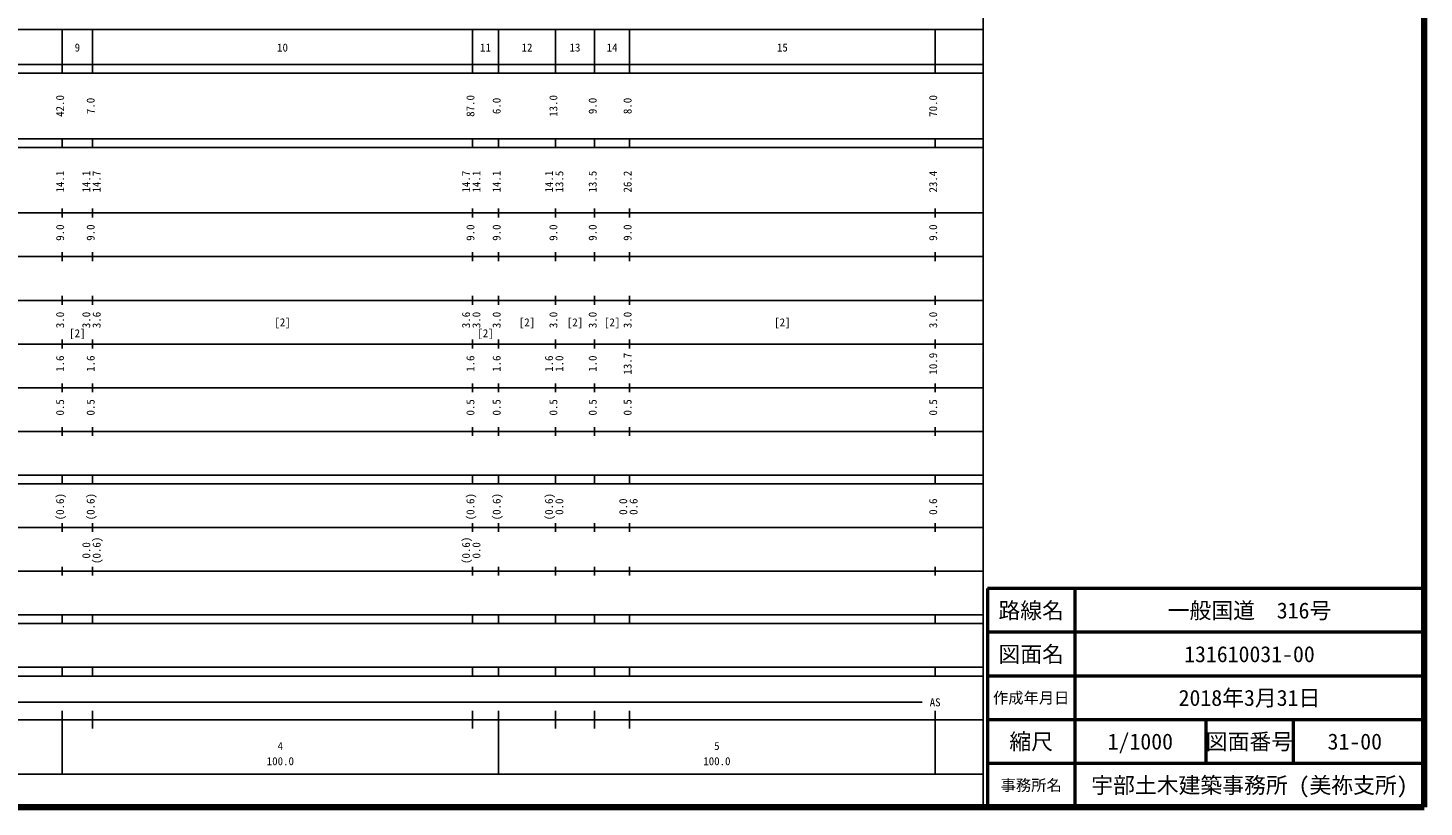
# Model space of a CAD drawing. Units: millimetres on the paper. Extents: x 40 to 680, y 20 to 380.
# Drawn here: x 360.2 to 680, y 20 to 198.4 of the extents above; entities that cross this region are included whole.
import ezdxf
from ezdxf.enums import TextEntityAlignment as Align

# ---------------------------------------------------------------- set-up
doc = ezdxf.new("R2010")
doc.units = ezdxf.units.MM
for name, color, linetype, lineweight in [('S-TTL', 2, 'Continuous', 140), ('S-TTL-BAND', 7, 'Continuous', 25), ('S-TTL-FRAM', 2, 'Continuous', 50), ('S-TTL-LINE', 7, 'Continuous', 50)]:
    doc.layers.add(name, color=color, linetype=linetype, lineweight=lineweight)
doc.layers.add('S-TTL-TXT', color=7, linetype='Continuous')
doc.styles.add('ＭＳ ゴシック', font='')
doc.styles.get('ＭＳ ゴシック').set_extended_font_data('MS Gothic')

msp = doc.modelspace()

# ---------------------------------------------------------------- linework, layer by layer
at = {"layer": 'S-TTL'}
for p, q in [((680, 20), (680, 380)), ((40, 20), (680, 20))]:
    msp.add_line(p, q, dxfattribs=at)
at = {"layer": 'S-TTL-BAND'}
for p, q in [((579, 20), (579, 370)), ((68, 198), (579, 198)), ((368, 188), (368, 198)), ((375, 188), (375, 198)), ((462, 188), (462, 198)), ((468, 188), (468, 198)), ((481, 188), (481, 198)), ((490, 188), (490, 198)), ((498, 188), (498, 198)), ((568, 188), (568, 198)), ((40, 190), (579, 190)), ((40, 188), (579, 188)), ((40, 173), (579, 173)), ((368, 171), (368, 173)), ((375, 171), (375, 173)), ((462, 171), (462, 173)), ((468, 171), (468, 173)), ((481, 171), (481, 173)), ((490, 171), (490, 173)), ((498, 171), (498, 173)), ((568, 171), (568, 173)), ((40, 171), (579, 171)), ((368, 155), (368, 157)), ((375, 155), (375, 157)), ((462, 155), (462, 157)), ((468, 155), (468, 157)), ((481, 155), (481, 157)), ((490, 155), (490, 157)), ((498, 155), (498, 157)), ((568, 155), (568, 157)), ((40, 156), (579, 156)), ((46, 146), (579, 146)), ((368, 145), (368, 147)), ((375, 145), (375, 147)), ((462, 145), (462, 147)), ((468, 145), (468, 147)), ((481, 145), (481, 147)), ((490, 145), (490, 147)), ((498, 145), (498, 147)), ((568, 145), (568, 147)), ((52, 136), (579, 136)), ((368, 135), (368, 137)), ((375, 135), (375, 137)), ((462, 135), (462, 137)), ((468, 135), (468, 137)), ((481, 135), (481, 137)), ((490, 135), (490, 137)), ((498, 135), (498, 137)), ((568, 135), (568, 137)), ((46, 126), (579, 126)), ((368, 125), (368, 127)), ((375, 125), (375, 127)), ((462, 125), (462, 127)), ((468, 125), (468, 127)), ((481, 125), (481, 127)), ((490, 125), (490, 127)), ((498, 125), (498, 127)), ((568, 125), (568, 127)), ((52, 116), (579, 116)), ((368, 115), (368, 117)), ((375, 115), (375, 117)), ((462, 115), (462, 117)), ((468, 115), (468, 117)), ((481, 115), (481, 117)), ((490, 115), (490, 117)), ((498, 115), (498, 117)), ((568, 115), (568, 117)), ((46, 106), (579, 106)), ((368, 105), (368, 107)), ((375, 105), (375, 107)), ((462, 105), (462, 107)), ((468, 105), (468, 107)), ((481, 105), (481, 107)), ((490, 105), (490, 107)), ((498, 105), (498, 107)), ((568, 105), (568, 107)), ((40, 96), (579, 96)), ((368, 94), (368, 96)), ((375, 94), (375, 96)), ((462, 94), (462, 96)), ((468, 94), (468, 96)), ((481, 94), (481, 96)), ((490, 94), (490, 96)), ((498, 94), (498, 96)), ((568, 94), (568, 96)), ((40, 94), (579, 94)), ((49, 84), (579, 84)), ((368, 83), (368, 85)), ((375, 83), (375, 85)), ((462, 83), (462, 85)), ((468, 83), (468, 85)), ((481, 83), (481, 85)), ((490, 83), (490, 85)), ((498, 83), (498, 85)), ((568, 83), (568, 85)), ((40, 74), (579, 74)), ((368, 73), (368, 75)), ((375, 73), (375, 75)), ((462, 73), (462, 75)), ((468, 73), (468, 75)), ((481, 73), (481, 75)), ((490, 73), (490, 75)), ((498, 73), (498, 75)), ((568, 73), (568, 75)), ((40, 64), (579, 64)), ((368, 62), (368, 64)), ((375, 62), (375, 64)), ((462, 62), (462, 64)), ((468, 62), (468, 64)), ((481, 62), (481, 64)), ((490, 62), (490, 64)), ((498, 62), (498, 64)), ((568, 62), (568, 64)), ((40, 62), (579, 62)), ((40, 52), (579, 52)), ((368, 50), (368, 52)), ((375, 50), (375, 52)), ((462, 50), (462, 52)), ((468, 50), (468, 52)), ((481, 50), (481, 52)), ((490, 50), (490, 52)), ((498, 50), (498, 52)), ((568, 50), (568, 52)), ((40, 50), (579, 50)), ((71, 44), (565, 44)), ((368, 27.5), (368, 42)), ((375, 38), (375, 42)), ((462, 38), (462, 42)), ((468, 27.5), (468, 42)), ((481, 38), (481, 42)), ((490, 38), (490, 42)), ((498, 38), (498, 42)), ((568, 27.5), (568, 42)), ((40, 40), (579, 40)), ((68, 27.5), (579, 27.5))]:
    msp.add_line(p, q, dxfattribs=at)
at = {"layer": 'S-TTL-FRAM'}
for p, q in [((680, 70), (580, 70)), ((580, 70), (580, 20))]:
    msp.add_line(p, q, dxfattribs=at)
at = {"layer": 'S-TTL-LINE'}
for p, q in [((600, 70), (600, 20)), ((680, 60), (580, 60)), ((680, 50), (580, 50)), ((680, 40), (580, 40)), ((630, 40), (630, 30)), ((650, 40), (650, 30)), ((680, 30), (580, 30))]:
    msp.add_line(p, q, dxfattribs=at)

# ---------------------------------------------------------------- texts
at = {"layer": 'S-TTL-BAND', "style": 'ＭＳ ゴシック'}
for s, p in [('9', (371.5, 192.405)), ('10', (418.5, 192.405)), ('11', (465, 192.405)), ('12', (474.5, 192.405)), ('13', (485.5, 192.405)), ('14', (494, 192.405)), ('15', (533, 192.405)), ('[2]', (418.5, 129.5)), ('[2]', (474.5, 129.5)), ('[2]', (485.5, 129.5)), ('[2]', (494, 129.5)), ('[2]', (533, 129.5)), ('[2]', (371.5, 127)), ('[2]', (465, 127)), ('AS', (568, 42.5)), ('4', (418, 32.523)), ('5', (518, 32.523)), ('100.0', (418, 29.033)), ('100.0', (518, 29.033))]:
    msp.add_text(s, height=1.833, dxfattribs=at).set_placement(p, align=Align.BOTTOM_CENTER)
for s, p in [('42.0', (369, 180.5)), ('87.0', (463, 180.5)), ('13.0', (482, 180.5)), ('70.0', (569, 180.5)), ('7.0', (376, 180.5)), ('6.0', (469, 180.5)), ('9.0', (491, 180.5)), ('8.0', (499, 180.5)), ('14.1', (369, 163.174)), ('14.1', (375, 163.174)), ('14.7', (377.37, 163.174)), ('14.7', (462, 163.174)), ('14.1', (464.37, 163.174)), ('14.1', (469, 163.174)), ('14.1', (481, 163.174)), ('13.5', (483.37, 163.174)), ('13.5', (491, 163.174)), ('26.2', (499, 163.174)), ('23.4', (569, 163.174)), ('9.0', (369, 151.5)), ('9.0', (376, 151.5)), ('9.0', (463, 151.5)), ('9.0', (469, 151.5)), ('9.0', (482, 151.5)), ('9.0', (491, 151.5)), ('9.0', (499, 151.5)), ('9.0', (569, 151.5)), ('3.0', (369, 131.5)), ('3.0', (375, 131.5)), ('3.6', (377.37, 131.5)), ('3.6', (462, 131.5)), ('3.0', (464.37, 131.5)), ('3.0', (469, 131.5)), ('3.0', (482, 131.5)), ('3.0', (491, 131.5)), ('3.0', (499, 131.5)), ('3.0', (569, 131.5)), ('1.6', (369, 121.5)), ('1.6', (376, 121.5)), ('1.6', (463, 121.5)), ('1.6', (469, 121.5)), ('1.6', (481, 121.5)), ('1.0', (483.37, 121.5)), ('1.0', (491, 121.5)), ('13.7', (499, 121.5)), ('10.9', (569, 121.5)), ('0.5', (369, 111.5)), ('0.5', (376, 111.5)), ('0.5', (463, 111.5)), ('0.5', (469, 111.5)), ('0.5', (482, 111.5)), ('0.5', (491, 111.5)), ('0.5', (499, 111.5)), ('0.5', (569, 111.5)), ('(0.6)', (369, 88.764)), ('(0.6)', (376, 88.764)), ('(0.6)', (463, 88.764)), ('(0.6)', (469, 88.764)), ('(0.6)', (481, 88.764)), ('0.0', (483.37, 88.764)), ('0.0', (498, 88.764)), ('0.6', (500.37, 88.764)), ('0.6', (569, 88.764)), ('0.0', (375, 78.764)), ('(0.6)', (377.37, 78.764)), ('(0.6)', (462, 78.764)), ('0.0', (464.37, 78.764))]:
    msp.add_text(s, height=1.833, rotation=90, dxfattribs=at).set_placement(p, align=Align.BOTTOM_CENTER)
at = {"layer": 'S-TTL-TXT', "style": 'ＭＳ ゴシック'}
for s, height, p in [('路線名', 3.666, (590, 65)), ('路線名', 3.666, (590, 65)), ('一般国道\u3000316号', 3.666, (640, 65)), ('図面名', 3.666, (590, 55)), ('図面名', 3.666, (590, 55)), ('131610031-00', 3.666, (640, 55)), ('作成年月日', 2.566, (590, 45)), ('作成年月日', 2.566, (590, 45)), ('2018年3月31日', 3.666, (640, 45)), ('縮尺', 3.666, (590, 35)), ('縮尺', 3.666, (590, 35)), ('1/1000', 3.666, (615, 35)), ('図面番号', 3.666, (640, 35)), ('図面番号', 3.666, (640, 35)), ('31-00', 3.666, (664.125, 35)), ('事務所名', 2.566, (590, 25)), ('事務所名', 2.566, (590, 25)), ('宇部土木建築事務所 (美祢支所)', 3.666, (640, 25))]:
    msp.add_text(s, height=height, dxfattribs=at).set_placement(p, align=Align.MIDDLE_CENTER)

doc.saveas('drawing.dxf')
